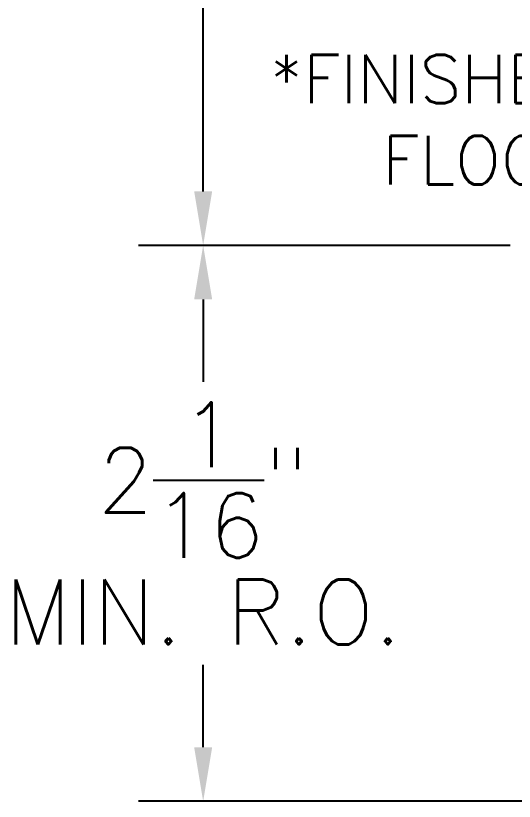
# Model space of a CAD drawing. Extents: x 0 to 79.8, y 0 to 38.2.
# Drawn here: x 17.853 to 19.699, y 28.485 to 31.392 of the extents above; entities that cross this region are included whole.
import ezdxf

# ---------------------------------------------------------------- set-up
doc = ezdxf.new("R2010")
doc.units = 0
doc.header["$MEASUREMENT"] = 0
doc.layers.get('DEFPOINTS').update_dxf_attribs({"color": 1, "linetype": 'CONTINUOUS'})
doc.layers.add('TEXT', color=7, linetype='CONTINUOUS')
doc.layers.add('TITLE-BLOCK', color=7, linetype='CONTINUOUS')
doc.styles.add('ROMANS', font='romans')
doc.styles.get("Standard").update_dxf_attribs({"font": 'simplex.shx'})
doc.dimstyles.new('QUARTER HORIZONTAL', dxfattribs={"dimscale": 4, "dimtxt": 0.06, "dimasz": 0.05, "dimexe": 0.06, "dimexo": 0.032, "dimgap": 0.021, "dimtad": 0, "dimtih": 1, "dimtoh": 1, "dimdec": 4, "dimzin": 4, "dimdsep": 46, "dimlunit": 5, "dimtxsty": 'Standard', "dimcen": 0.09, "dimadec": 0, "dimazin": 1, "dimtfac": 1, "dimtdec": 4, "dimtofl": 0, "dimtmove": 0, "dimatfit": 3, "dimfxl": 0, "dimtolj": 1, "dimtzin": 0, "dimarcsym": 0})

# ---------------------------------------------------------------- blocks, each defined once
blk = doc.blocks.new('*D263')
at = {"layer": 'DEFPOINTS', "color": 0}
for p in [(19.8121, 30.542), (18.5471, 28.4845), (20.4649, 28.4845)]:
    blk.add_point(p, dxfattribs=at)
at = {"layer": 'TITLE-BLOCK', "color": 0, "lineweight": -2}
for p, q in [((19.6841, 30.542), (18.3071, 30.542)), ((18.5471, 30.342), (18.5471, 30.0373)), ((18.5471, 28.6845), (18.5471, 28.9893)), ((20.3369, 28.4845), (18.3071, 28.4845))]:
    blk.add_line(p, q, dxfattribs=at)
at = {"layer": 'TITLE-BLOCK', "color": 0}
for points in [[(18.5138, 30.342), (18.5805, 30.342), (18.5471, 30.542)], [(18.5138, 28.6845), (18.5805, 28.6845), (18.5471, 28.4845)]]:
    blk.add_solid(points, dxfattribs=at)
at = {"layer": 'TITLE-BLOCK', "color": 0, "insert": (18.5471, 29.5133), "char_height": 0.24, "attachment_point": 5}
blk.add_mtext('\\A1;2{\\H1x;\\S1/16;}"\\PMIN. R.O.', dxfattribs=at)
blk = doc.blocks.new('*D264')
at = {"layer": 'DEFPOINTS', "color": 0}
for p in [(18.5471, 35.097), (21.4384, 35.097), (19.8121, 30.542)]:
    blk.add_point(p, dxfattribs=at)
at = {"layer": 'TITLE-BLOCK', "color": 0, "lineweight": -2}
for p, q in [((21.3104, 35.097), (18.3071, 35.097)), ((18.5471, 34.897), (18.5471, 33.1835)), ((18.5471, 30.742), (18.5471, 32.4555)), ((19.6841, 30.542), (18.3071, 30.542))]:
    blk.add_line(p, q, dxfattribs=at)
at = {"layer": 'TITLE-BLOCK', "color": 0}
for points in [[(18.5138, 34.897), (18.5805, 34.897), (18.5471, 35.097)], [(18.5138, 30.742), (18.5805, 30.742), (18.5471, 30.542)]]:
    blk.add_solid(points, dxfattribs=at)
at = {"layer": 'TITLE-BLOCK', "color": 0, "insert": (18.5471, 32.8195), "char_height": 0.24, "attachment_point": 5}
blk.add_mtext('\\A1;4{\\H1x;\\S9/16;}"', dxfattribs=at)

msp = doc.modelspace()

# ---------------------------------------------------------------- texts
at = {"layer": 'TEXT', "insert": (19.981584, 30.7678347), "char_height": 0.18, "width": 1.911616105, "attachment_point": 9, "style": 'ROMANS'}
msp.add_mtext('*FINISHED\\PFLOOR', dxfattribs=at)

# ---------------------------------------------------------------- dimensions: what is measured, and where the dimension line sits
at = {"layer": 'TITLE-BLOCK'}
dim = msp.add_linear_dim(base=(18.5471355, 35.0970213), p1=(19.8121385, 30.5420213), p2=(21.4383821, 35.0970213), angle=90, dimstyle='QUARTER HORIZONTAL', override={"dimpost": '"'}, dxfattribs=at)
dim.commit()
dim.dimension.update_dxf_attribs({"geometry": '*D264', "text_midpoint": (18.5471355, 32.8195213)})
dim = msp.add_linear_dim(base=(18.5471355, 28.4845213), p1=(19.8121385, 30.5420213), p2=(20.4648821, 28.4845213), angle=90, text='<>\\PMIN. R.O.', dimstyle='QUARTER HORIZONTAL', override={"dimpost": '"'}, dxfattribs=at)
dim.commit()
dim.dimension.update_dxf_attribs({"geometry": '*D263', "text_midpoint": (18.5471355, 29.5132713)})

doc.saveas('drawing.dxf')
